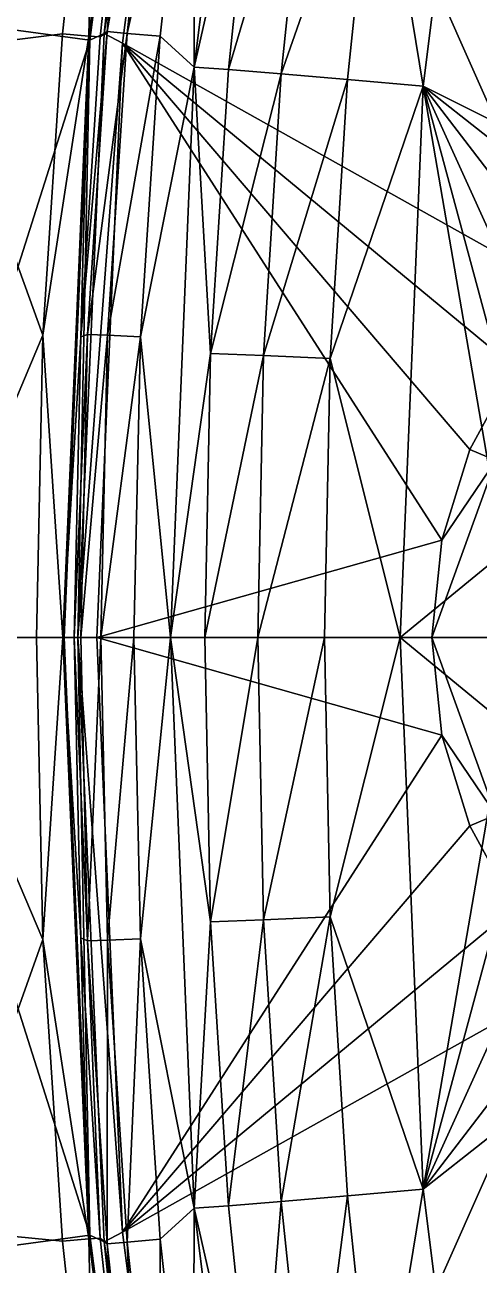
# Model space of a CAD drawing. Units: millimetres at full size, sheet at 1:50. Extents: x -9750 to 9750, y -6680 to 6675.
# Drawn here: x -4254.9 to -4217.1, y 3989.1 to 4092.4 of the extents above; entities that cross this region are included whole.
import ezdxf

# ---------------------------------------------------------------- set-up
doc = ezdxf.new("R2010")
doc.units = ezdxf.units.MM
doc.header["$LTSCALE"] = 50
doc.layers.add('0-A_汎用オブジェクト（実装）', color=4, linetype='Continuous')

msp = doc.modelspace()

# ---------------------------------------------------------------- wipeouts: each hides what was drawn before it
msp.add_wipeout([(-5115.77, 3745.05), (-4015.77, 3745.05), (-4015.77, 5120.05), (-4015.77, 5120.05)])

# ---------------------------------------------------------------- next in the draw order: wipeouts: each hides what was drawn before it
msp.add_wipeout([(-5115.77, 3745.05), (-4015.77, 5120.05), (-5115.77, 5120.05), (-5115.77, 5120.05)])

# ---------------------------------------------------------------- next in the draw order: linework, layer by layer
at = {"layer": '0-A_汎用オブジェクト（実装）'}
for points in [[(-4240.39, 4140.08), (-4241.73, 4141.66), (-4248.28, 4091.65)], [(-4248.28, 4091.65), (-4241.73, 4141.66), (-4243.06, 4140.55)], [(-4263, 4092.94), (-4249.46, 4091.1), (-4243.06, 4140.55)], [(-4249.03, 4116.67), (-4249.55, 4091.44), (-4243.06, 4141.22), (-4249.03, 4116.67), (-4262, 4090.34), (-4251.74, 4091.64)], [(-4243.06, 4141.22), (-4249.55, 4091.44), (-4242.13, 4141.08)], [(-4242.13, 4141.08), (-4245.9, 4116.28), (-4249.55, 4091.44)], [(-4243.06, 4140.55), (-4249.46, 4091.1), (-4248.28, 4091.65)], [(-4248.28, 4091.65), (-4246.75, 4090.86), (-4240.39, 4140.08)], [(-4240.39, 4140.08), (-4246.75, 4090.86), (-4209.22, 4069.82)], [(-4209.22, 4069.82), (-4203.26, 4074.73), (-4240.39, 4140.08)], [(-4240.88, 4116.38), (-4240.79, 4088.86), (-4234.86, 4136.11)], [(-4235.49, 4112.21), (-4234.86, 4136.11), (-4240.79, 4088.86)], [(-4216.01, 4132.95), (-4225.62, 4110.97), (-4221.74, 4087.28)], [(-4194.39, 4073.61), (-4216.01, 4132.95), (-4221.74, 4087.28)], [(-4249.55, 4091.44), (-4249.03, 4116.67), (-4251.74, 4091.64)], [(-4248.01, 4091.82), (-4243.61, 4116.74), (-4245.26, 4116.96)], [(-4245.9, 4116.28), (-4248.01, 4091.82), (-4245.26, 4116.96)], [(-4243.61, 4116.74), (-4248.01, 4091.82), (-4246.36, 4091.67)], [(-4246.36, 4091.67), (-4240.88, 4116.38), (-4243.61, 4116.74)], [(-4245.9, 4116.28), (-4249.55, 4091.44), (-4248.6, 4091.38)], [(-4248.01, 4091.82), (-4245.9, 4116.28), (-4248.6, 4091.38)], [(-4240.88, 4116.38), (-4246.36, 4091.67), (-4243.61, 4091.43)], [(-4240.79, 4088.86), (-4240.88, 4116.38), (-4243.61, 4091.43)], [(-4235.49, 4112.21), (-4240.79, 4088.86), (-4237.94, 4088.66)], [(-4231.12, 4111.68), (-4235.49, 4112.21), (-4237.94, 4088.66)], [(-4231.12, 4111.68), (-4237.94, 4088.66), (-4233.55, 4088.3)], [(-4225.62, 4110.97), (-4231.12, 4111.68), (-4233.55, 4088.3)], [(-4225.62, 4110.97), (-4233.55, 4088.3), (-4228.02, 4087.82)], [(-4221.74, 4087.28), (-4225.62, 4110.97), (-4228.02, 4087.82)], [(-4249.46, 4091.1), (-4263, 4092.94), (-4265.24, 4041.37)], [(-4248.01, 4091.82), (-4250.21, 4066.41), (-4249.66, 4066.61)], [(-4250.21, 4066.41), (-4248.01, 4091.82), (-4248.6, 4091.38)], [(-4249.66, 4066.61), (-4246.36, 4091.67), (-4248.01, 4091.82)], [(-4265.24, 4041.37), (-4251.59, 4041.37), (-4249.46, 4091.1)], [(-4262, 4090.34), (-4253.37, 4066.54), (-4251.74, 4091.64)], [(-4253.37, 4066.54), (-4249.55, 4091.44), (-4251.74, 4091.64)], [(-4253.37, 4066.54), (-4251.71, 4041.39), (-4249.55, 4091.44)], [(-4251.71, 4041.39), (-4250.21, 4066.41), (-4249.55, 4091.44)], [(-4249.46, 4091.1), (-4251.59, 4041.37), (-4250.47, 4041.37)], [(-4246.75, 4090.86), (-4248.28, 4091.65), (-4250.47, 4041.37)], [(-4250.47, 4041.37), (-4248.28, 4091.65), (-4249.46, 4091.1)], [(-4250.47, 4041.37), (-4248.88, 4041.37), (-4246.75, 4090.86)], [(-4248.6, 4091.38), (-4249.55, 4091.44), (-4250.21, 4066.41)], [(-4246.36, 4091.67), (-4249.66, 4066.61), (-4248, 4066.54)], [(-4246.75, 4090.86), (-4248.88, 4041.37), (-4220.19, 4049.47)], [(-4248, 4066.54), (-4243.61, 4091.43), (-4246.36, 4091.67)], [(-4243.61, 4091.43), (-4248, 4066.54), (-4245.25, 4066.42)], [(-4217.84, 4057.03), (-4214.13, 4063.86), (-4246.75, 4090.86)], [(-4214.13, 4063.86), (-4209.22, 4069.82), (-4246.75, 4090.86)], [(-4220.19, 4049.47), (-4217.84, 4057.03), (-4246.75, 4090.86)], [(-4245.25, 4066.42), (-4240.79, 4088.86), (-4243.61, 4091.43)], [(-4264.02, 4041.23), (-4253.37, 4066.54), (-4262, 4090.34)], [(-4245.25, 4066.42), (-4242.76, 4041.37), (-4240.79, 4088.86)], [(-4239.42, 4065.03), (-4240.79, 4088.86), (-4242.76, 4041.37)], [(-4237.94, 4088.66), (-4240.79, 4088.86), (-4239.42, 4065.03)], [(-4233.55, 4088.3), (-4237.94, 4088.66), (-4239.42, 4065.03)], [(-4233.55, 4088.3), (-4239.42, 4065.03), (-4235.01, 4064.85)], [(-4228.02, 4087.82), (-4233.55, 4088.3), (-4235.01, 4064.85)], [(-4228.02, 4087.82), (-4235.01, 4064.85), (-4229.46, 4064.61)], [(-4221.74, 4087.28), (-4228.02, 4087.82), (-4229.46, 4064.61)], [(-4221.74, 4087.28), (-4229.46, 4064.61), (-4223.65, 4041.37)], [(-4215.06, 4048.42), (-4221.74, 4087.28), (-4223.65, 4041.37)], [(-4194.39, 4073.61), (-4221.74, 4087.28), (-4200.33, 4070.39)], [(-4200.33, 4070.39), (-4221.74, 4087.28), (-4205.51, 4066.11)], [(-4205.51, 4066.11), (-4221.74, 4087.28), (-4209.79, 4060.93)], [(-4209.79, 4060.93), (-4221.74, 4087.28), (-4213.02, 4054.99)], [(-4221.74, 4087.28), (-4215.06, 4048.42), (-4213.02, 4054.99)], [(-4253.37, 4066.54), (-4264.02, 4041.23), (-4253.91, 4041.39)], [(-4251.71, 4041.39), (-4253.37, 4066.54), (-4253.91, 4041.39)], [(-4250.21, 4066.41), (-4251.71, 4041.39), (-4250.76, 4041.39)], [(-4249.66, 4066.61), (-4250.76, 4041.39), (-4250.21, 4041.37)], [(-4250.76, 4041.39), (-4249.66, 4066.61), (-4250.21, 4066.41)], [(-4250.21, 4041.37), (-4248, 4066.54), (-4249.66, 4066.61)], [(-4248, 4066.54), (-4250.21, 4041.37), (-4248.55, 4041.37)], [(-4248.55, 4041.37), (-4245.25, 4066.42), (-4248, 4066.54)], [(-4245.25, 4066.42), (-4248.55, 4041.37), (-4245.8, 4041.37)], [(-4242.76, 4041.37), (-4245.25, 4066.42), (-4245.8, 4041.37)], [(-4239.42, 4065.03), (-4242.76, 4041.37), (-4239.91, 4041.37)], [(-4235.01, 4064.85), (-4239.91, 4041.37), (-4235.5, 4041.37), (-4235.01, 4064.85), (-4239.42, 4065.03), (-4239.91, 4041.37)], [(-4229.46, 4064.61), (-4235.01, 4064.85), (-4235.5, 4041.37)], [(-4229.46, 4064.61), (-4235.5, 4041.37), (-4229.94, 4041.37)], [(-4223.65, 4041.37), (-4229.46, 4064.61), (-4229.94, 4041.37)], [(-4215.68, 4056.11), (-4214.13, 4063.86), (-4217.84, 4057.03), (-4215.68, 4056.11), (-4217.84, 4057.03), (-4220.19, 4049.47), (-4215.68, 4056.11), (-4220.19, 4049.47), (-4221, 4041.37)], [(-4221, 4041.37), (-4216.31, 4041.37), (-4215.68, 4056.11)], [(-4221, 4041.37), (-4220.19, 4049.47), (-4248.88, 4041.37)], [(-4215.06, 4048.42), (-4223.65, 4041.37), (-4215.77, 4041.37)], [(-4265.24, 4041.37), (-4263, 3989.79), (-4249.46, 3991.64)], [(-4249.46, 3991.64), (-4251.59, 4041.37), (-4265.24, 4041.37)], [(-4264.02, 4041.23), (-4253.37, 4016.24), (-4253.91, 4041.39)], [(-4253.37, 4016.24), (-4264.02, 4041.23), (-4261.98, 3992.14)], [(-4253.37, 4016.24), (-4251.71, 4041.39), (-4253.91, 4041.39)], [(-4251.71, 4041.39), (-4253.37, 4016.24), (-4249.55, 3991.33)], [(-4251.71, 4041.39), (-4250.22, 4016.37), (-4250.76, 4041.39)], [(-4250.22, 4016.37), (-4251.71, 4041.39), (-4249.55, 3991.33)], [(-4250.47, 4041.37), (-4251.59, 4041.37), (-4249.46, 3991.64)], [(-4250.76, 4041.39), (-4249.66, 4016.12), (-4250.21, 4041.37)], [(-4249.66, 4016.12), (-4250.76, 4041.39), (-4250.22, 4016.37)], [(-4250.47, 4041.37), (-4248.28, 3991.08), (-4246.75, 3991.87)], [(-4246.75, 3991.87), (-4248.88, 4041.37), (-4250.47, 4041.37)], [(-4249.46, 3991.64), (-4248.28, 3991.08), (-4250.47, 4041.37)], [(-4249.66, 4016.12), (-4248.55, 4041.37), (-4250.21, 4041.37)], [(-4248.55, 4041.37), (-4249.66, 4016.12), (-4248, 4016.19)], [(-4220.19, 4033.26), (-4221, 4041.37), (-4248.88, 4041.37)], [(-4220.19, 4033.26), (-4248.88, 4041.37), (-4246.75, 3991.87)], [(-4248, 4016.19), (-4245.8, 4041.37), (-4248.55, 4041.37)], [(-4245.8, 4041.37), (-4248, 4016.19), (-4245.25, 4016.31)], [(-4245.25, 4016.31), (-4242.76, 4041.37), (-4245.8, 4041.37)], [(-4245.25, 4016.31), (-4240.79, 3993.87), (-4242.76, 4041.37)], [(-4239.42, 4017.7), (-4242.76, 4041.37), (-4240.79, 3993.87), (-4239.42, 4017.7), (-4240.79, 3993.87), (-4237.94, 3994.07)], [(-4239.91, 4041.37), (-4242.76, 4041.37), (-4239.42, 4017.7)], [(-4235.5, 4041.37), (-4239.91, 4041.37), (-4239.42, 4017.7)], [(-4235.5, 4041.37), (-4239.42, 4017.7), (-4235.01, 4017.88)], [(-4229.94, 4041.37), (-4235.5, 4041.37), (-4235.01, 4017.88)], [(-4229.94, 4041.37), (-4235.01, 4017.88), (-4229.46, 4018.12)], [(-4223.65, 4041.37), (-4229.94, 4041.37), (-4229.46, 4018.12)], [(-4223.65, 4041.37), (-4229.46, 4018.12), (-4221.74, 3995.45)], [(-4215.77, 4041.37), (-4223.65, 4041.37), (-4215.06, 4034.31)], [(-4221.74, 3995.45), (-4215.06, 4034.31), (-4223.65, 4041.37)], [(-4215.68, 4026.62), (-4216.31, 4041.37), (-4221, 4041.37)], [(-4215.68, 4026.62), (-4221, 4041.37), (-4220.19, 4033.26), (-4215.68, 4026.62), (-4220.19, 4033.26), (-4217.84, 4025.7), (-4215.68, 4026.62), (-4217.84, 4025.7), (-4214.13, 4018.87)], [(-4215.06, 4034.31), (-4221.74, 3995.45), (-4213.02, 4027.74)], [(-4246.75, 3991.87), (-4217.84, 4025.7), (-4220.19, 4033.26)], [(-4213.02, 4027.74), (-4221.74, 3995.45), (-4209.79, 4021.8)], [(-4214.13, 4018.87), (-4217.84, 4025.7), (-4246.75, 3991.87)], [(-4209.79, 4021.8), (-4221.74, 3995.45), (-4205.51, 4016.62)], [(-4209.22, 4012.91), (-4214.13, 4018.87), (-4246.75, 3991.87)], [(-4235.01, 4017.88), (-4239.42, 4017.7), (-4237.94, 3994.07)], [(-4235.01, 4017.88), (-4237.94, 3994.07), (-4233.55, 3994.43)], [(-4229.46, 4018.12), (-4235.01, 4017.88), (-4233.55, 3994.43)], [(-4229.46, 4018.12), (-4233.55, 3994.43), (-4228.02, 3994.91)], [(-4221.74, 3995.45), (-4229.46, 4018.12), (-4228.02, 3994.91)], [(-4221.74, 3995.45), (-4200.33, 4012.34), (-4205.51, 4016.62)], [(-4253.37, 4016.24), (-4261.98, 3992.14), (-4251.75, 3991.13)], [(-4251.75, 3991.13), (-4249.55, 3991.33), (-4253.37, 4016.24)], [(-4248.6, 3991.39), (-4249.66, 4016.12), (-4250.22, 4016.37)], [(-4250.22, 4016.37), (-4249.55, 3991.33), (-4248.6, 3991.39)], [(-4248.01, 3990.91), (-4248, 4016.19), (-4249.66, 4016.12)], [(-4249.66, 4016.12), (-4248.6, 3991.39), (-4248.01, 3990.91)], [(-4248, 4016.19), (-4248.01, 3990.91), (-4246.36, 3991.06)], [(-4246.36, 3991.06), (-4245.25, 4016.31), (-4248, 4016.19)], [(-4245.25, 4016.31), (-4246.36, 3991.06), (-4243.61, 3991.3)], [(-4240.79, 3993.87), (-4245.25, 4016.31), (-4243.61, 3991.3)], [(-4209.22, 4012.91), (-4246.75, 3991.87), (-4240.39, 3942.65)], [(-4240.39, 3942.65), (-4203.26, 4008), (-4209.22, 4012.91)], [(-4216.01, 3949.78), (-4200.33, 4012.34), (-4221.74, 3995.45)], [(-4228.02, 3994.91), (-4233.55, 3994.43), (-4231.12, 3971.05)], [(-4228.02, 3994.91), (-4231.12, 3971.05), (-4225.62, 3971.76)], [(-4221.74, 3995.45), (-4228.02, 3994.91), (-4225.62, 3971.76)], [(-4225.62, 3971.76), (-4216.01, 3949.78), (-4221.74, 3995.45)], [(-4240.88, 3966.35), (-4240.79, 3993.87), (-4243.61, 3991.3)], [(-4240.79, 3993.87), (-4240.88, 3966.35), (-4234.86, 3946.62)], [(-4237.94, 3994.07), (-4240.79, 3993.87), (-4235.49, 3970.52)], [(-4235.49, 3970.52), (-4240.79, 3993.87), (-4234.86, 3946.62)], [(-4233.55, 3994.43), (-4237.94, 3994.07), (-4235.49, 3970.52)], [(-4233.55, 3994.43), (-4235.49, 3970.52), (-4231.12, 3971.05)], [(-4261.98, 3992.14), (-4249.03, 3966.08), (-4251.75, 3991.13)], [(-4240.39, 3942.65), (-4246.75, 3991.87), (-4248.28, 3991.08)], [(-4243.06, 3942.18), (-4249.46, 3991.64), (-4263, 3989.79)], [(-4249.03, 3966.08), (-4249.55, 3991.33), (-4251.75, 3991.13)], [(-4249.55, 3991.33), (-4245.9, 3966.47), (-4248.6, 3991.39)], [(-4245.9, 3966.47), (-4242.13, 3941.66), (-4249.55, 3991.33)], [(-4249.55, 3991.33), (-4243.06, 3941.51), (-4242.13, 3941.66)], [(-4243.06, 3941.51), (-4249.55, 3991.33), (-4249.03, 3966.08)], [(-4248.28, 3991.08), (-4249.46, 3991.64), (-4243.06, 3942.18)], [(-4245.9, 3966.47), (-4248.01, 3990.91), (-4248.6, 3991.39)], [(-4248.28, 3991.08), (-4241.73, 3941.08), (-4240.39, 3942.65)], [(-4243.06, 3942.18), (-4241.73, 3941.08), (-4248.28, 3991.08)], [(-4245.26, 3965.77), (-4246.36, 3991.06), (-4248.01, 3990.91)], [(-4248.01, 3990.91), (-4245.9, 3966.47), (-4245.26, 3965.77)], [(-4243.61, 3965.99), (-4243.61, 3991.3), (-4246.36, 3991.06)], [(-4246.36, 3991.06), (-4245.26, 3965.77), (-4243.61, 3965.99)], [(-4243.61, 3991.3), (-4243.61, 3965.99), (-4240.88, 3966.35)]]:
    msp.add_lwpolyline(points, close=True, dxfattribs=at)

doc.saveas('drawing.dxf')
